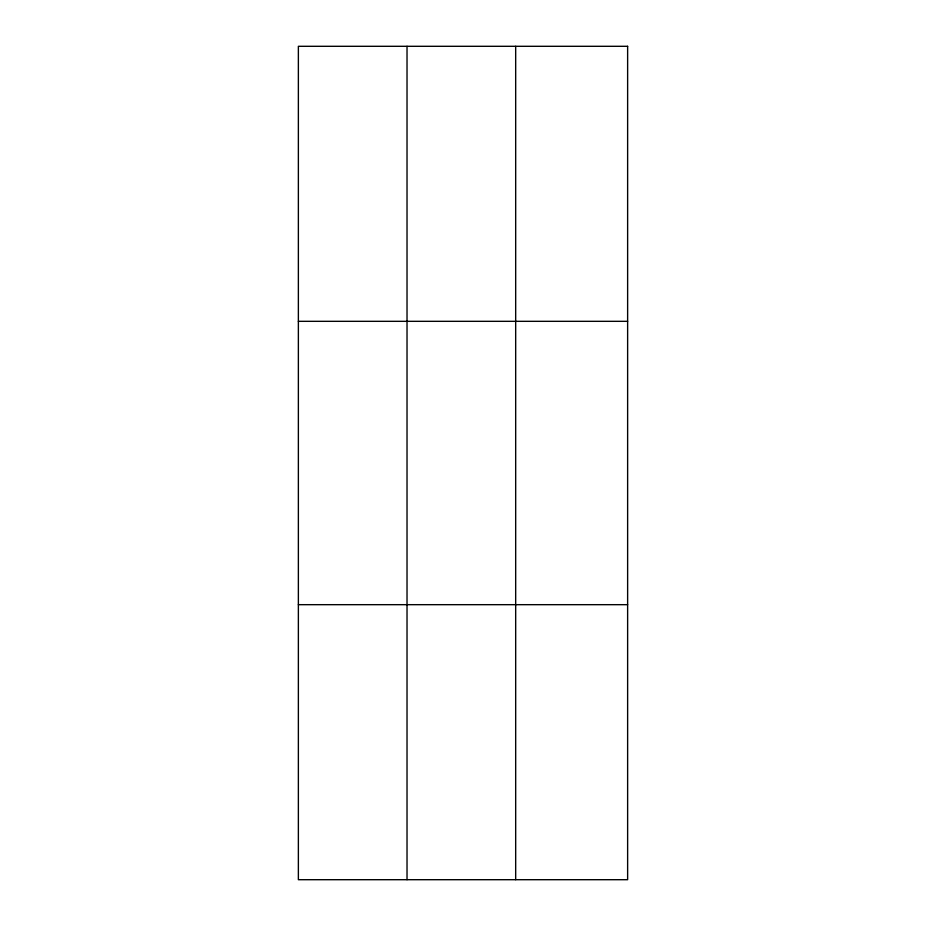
<?xml version="1.0" encoding="UTF-8"?>
<svg xmlns="http://www.w3.org/2000/svg" width="926" height="926" viewBox="0 0 926 926"><rect width="100%" height="100%" fill="white"/><g stroke="black" fill="none" stroke-linecap="round" stroke-linejoin="round"><path stroke-width="1.39" d="M407.023 46.3L407.023 879.7M515.678 46.3L515.678 879.7M298.369 321.322L627.631 321.322M298.369 604.678L627.631 604.678M627.631 46.3L627.631 879.7L298.369 879.7L298.369 46.3L627.631 46.3"/></g></svg>
